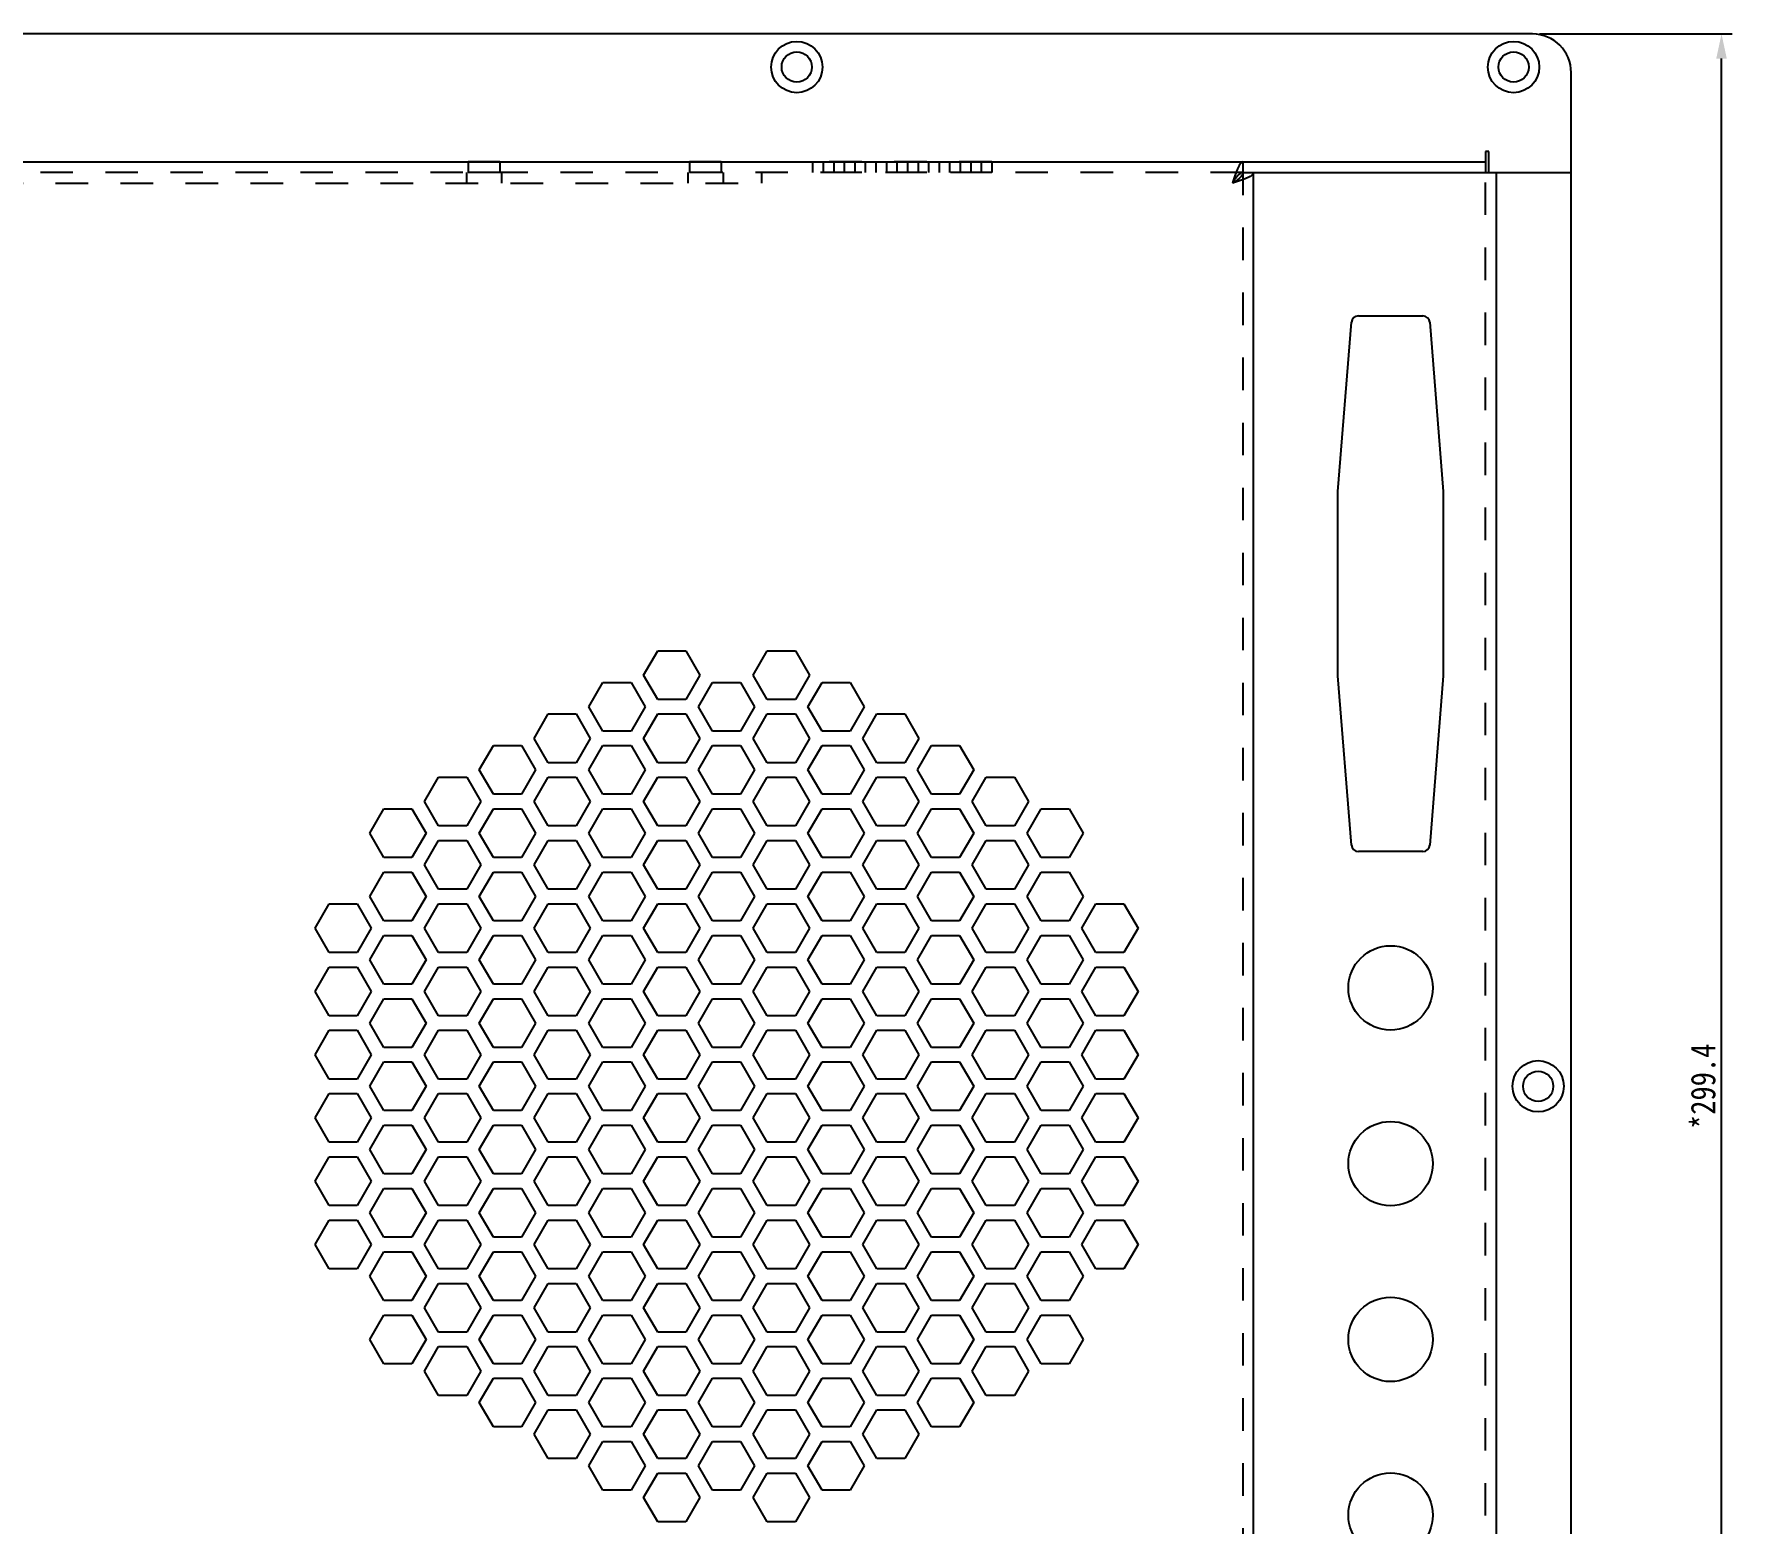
# Model space of a CAD drawing. Header units: millimetres. Extents: x -177 to 18421, y -5017 to 3255.
# Drawn here: x 375.4 to 617.1, y 1614 to 1825.9 of the extents above; entities that cross this region are included whole.
import ezdxf

# ---------------------------------------------------------------- set-up
doc = ezdxf.new("R2010")
doc.units = ezdxf.units.MM
doc.header["$LTSCALE"] = 46.255
doc.header["$PDMODE"] = 3
doc.header["$PDSIZE"] = 8
doc.linetypes.add('HIDDEN', pattern=[0.2, 0.1, -0.1])
doc.layers.get('0').update_dxf_attribs({"linetype": 'CONTINUOUS'})
doc.layers.get('Defpoints').update_dxf_attribs({"linetype": 'CONTINUOUS'})
for name, color, linetype in [('02___PRT_ALL_AXES', 7, 'CONTINUOUS'), ('03___PRT_ALL_CURVES', 7, 'CONTINUOUS'), ('DEFAULT_2', 8, 'HIDDEN')]:
    doc.layers.add(name, color=color, linetype=linetype)
doc.styles.get("Standard").update_dxf_attribs({"font": 'txt', "width": 0.85})
doc.dimstyles.new('DIMSTYLE_1', dxfattribs={"dimtxt": 3.5, "dimasz": 3.5, "dimexe": 1.5, "dimexo": 1, "dimgap": 0.875, "dimtad": 1, "dimdsep": 46, "dimtxsty": 'Standard', "dimblk": '_FILLED', "dimcen": 0.09, "dimadec": 0, "dimazin": 0, "dimtp": 0.01, "dimtm": 0.01, "dimtfac": 1, "dimtofl": 0, "dimtmove": 0, "dimatfit": 3, "dimldrblk": '_FILLED', "dimfxl": 0, "dimtolj": 1, "dimarcsym": 0})

# ---------------------------------------------------------------- blocks, each defined once
blk = doc.blocks.new('_FILLED')
at = {"color": 0, "linetype": 'ByBlock'}
blk.add_solid([(0, 0), (-1, 0.214), (-1, -0.214)], dxfattribs=at)
blk = doc.blocks.new('*D15')
at = {"color": 0, "linetype": 'Continuous', "lineweight": -2, "transparency": 16777216}
for p, q in [((589.69, 1825.86), (617.08, 1825.86)), ((615.58, 1529.96), (615.58, 1822.36)), ((589.69, 1526.46), (617.08, 1526.46))]:
    blk.add_line(p, q, dxfattribs=at)
at = {"layer": 'Defpoints', "color": 0, "linetype": 'Continuous', "transparency": 16777216}
for p in [(588.69, 1825.86), (615.58, 1825.86), (588.69, 1526.46)]:
    blk.add_point(p, dxfattribs=at)
at = {"color": 0, "linetype": 'Continuous', "lineweight": -2, "transparency": 16777216, "xscale": 3.5, "yscale": 3.5, "zscale": 3.5}
for p, rotation in [((615.58, 1825.86), 90), ((615.58, 1526.46), 270)]:
    blk.add_blockref('_FILLED', p, dxfattribs=dict(at, rotation=rotation))
at = {"color": 0, "linetype": 'Continuous', "transparency": 16777216, "insert": (611.2, 1676.16), "char_height": 3.5, "width": 25.5, "attachment_point": 2, "rotation": 90}
blk.add_mtext('\\A1;*299.4', dxfattribs=at)

msp = doc.modelspace()

# ---------------------------------------------------------------- linework, layer by layer
at = {"color": 3, "linetype": 'Continuous'}
for p, q in [((588.687, 1825.859), (139.287, 1825.859)), ((594.187, 1538.574), (594.187, 1820.359)), ((145.987, 1807.659), (581.987, 1807.659)), ((582.487, 1809.159), (581.987, 1809.159)), ((581.987, 1809.159), (581.987, 1807.659)), ((582.487, 1806.159), (582.487, 1809.159)), ((548.987, 1806.159), (594.187, 1806.159)), ((548.987, 1541.474), (548.987, 1806.159)), ((583.487, 1806.159), (583.487, 1538.761)), ((563.91, 1785.759), (573.064, 1785.759)), ((560.987, 1760.759), (562.914, 1784.839)), ((574.061, 1784.839), (575.987, 1760.759)), ((560.987, 1734.559), (560.987, 1760.759)), ((575.987, 1760.759), (575.987, 1734.559)), ((462.193, 1734.659), (464.193, 1738.123)), ((464.193, 1738.123), (468.193, 1738.123)), ((468.193, 1738.123), (470.193, 1734.659)), ((477.781, 1734.659), (479.781, 1738.123)), ((479.781, 1738.123), (483.781, 1738.123)), ((483.781, 1738.123), (485.781, 1734.659)), ((454.399, 1730.159), (456.399, 1733.623)), ((456.399, 1733.623), (460.399, 1733.623)), ((460.399, 1733.623), (462.399, 1730.159)), ((464.193, 1731.195), (462.193, 1734.659)), ((470.193, 1734.659), (468.193, 1731.195)), ((469.987, 1730.159), (471.987, 1733.623)), ((471.987, 1733.623), (475.987, 1733.623)), ((475.987, 1733.623), (477.987, 1730.159)), ((479.781, 1731.195), (477.781, 1734.659)), ((485.781, 1734.659), (483.781, 1731.195)), ((485.576, 1730.159), (487.576, 1733.623)), ((487.576, 1733.623), (491.576, 1733.623)), ((491.576, 1733.623), (493.576, 1730.159)), ((562.914, 1710.479), (560.987, 1734.559)), ((575.987, 1734.559), (574.061, 1710.479)), ((468.193, 1731.195), (464.193, 1731.195)), ((483.781, 1731.195), (479.781, 1731.195)), ((446.604, 1725.659), (448.604, 1729.123)), ((448.604, 1729.123), (452.604, 1729.123)), ((452.604, 1729.123), (454.604, 1725.659)), ((456.399, 1726.695), (454.399, 1730.159)), ((462.399, 1730.159), (460.399, 1726.695)), ((462.193, 1725.659), (464.193, 1729.123)), ((464.193, 1729.123), (468.193, 1729.123)), ((468.193, 1729.123), (470.193, 1725.659)), ((471.987, 1726.695), (469.987, 1730.159)), ((477.987, 1730.159), (475.987, 1726.695)), ((477.781, 1725.659), (479.781, 1729.123)), ((479.781, 1729.123), (483.781, 1729.123)), ((483.781, 1729.123), (485.781, 1725.659)), ((487.576, 1726.695), (485.576, 1730.159)), ((493.576, 1730.159), (491.576, 1726.695)), ((493.37, 1725.659), (495.37, 1729.123)), ((495.37, 1729.123), (499.37, 1729.123)), ((499.37, 1729.123), (501.37, 1725.659)), ((448.604, 1722.195), (446.604, 1725.659)), ((454.604, 1725.659), (452.604, 1722.195)), ((460.399, 1726.695), (456.399, 1726.695)), ((464.193, 1722.195), (462.193, 1725.659)), ((470.193, 1725.659), (468.193, 1722.195)), ((475.987, 1726.695), (471.987, 1726.695)), ((479.781, 1722.195), (477.781, 1725.659)), ((485.781, 1725.659), (483.781, 1722.195)), ((491.576, 1726.695), (487.576, 1726.695)), ((495.37, 1722.195), (493.37, 1725.659)), ((501.37, 1725.659), (499.37, 1722.195)), ((438.81, 1721.159), (440.81, 1724.623)), ((440.81, 1724.623), (444.81, 1724.623)), ((444.81, 1724.623), (446.81, 1721.159)), ((454.399, 1721.159), (456.399, 1724.623)), ((456.399, 1724.623), (460.399, 1724.623)), ((460.399, 1724.623), (462.399, 1721.159)), ((469.987, 1721.159), (471.987, 1724.623)), ((471.987, 1724.623), (475.987, 1724.623)), ((475.987, 1724.623), (477.987, 1721.159)), ((485.576, 1721.159), (487.576, 1724.623)), ((487.576, 1724.623), (491.576, 1724.623)), ((491.576, 1724.623), (493.576, 1721.159)), ((501.164, 1721.159), (503.164, 1724.623)), ((503.164, 1724.623), (507.164, 1724.623)), ((507.164, 1724.623), (509.164, 1721.159)), ((440.81, 1717.695), (438.81, 1721.159)), ((446.81, 1721.159), (444.81, 1717.695)), ((452.604, 1722.195), (448.604, 1722.195)), ((456.399, 1717.695), (454.399, 1721.159)), ((462.399, 1721.159), (460.399, 1717.695)), ((468.193, 1722.195), (464.193, 1722.195)), ((471.987, 1717.695), (469.987, 1721.159)), ((477.987, 1721.159), (475.987, 1717.695)), ((483.781, 1722.195), (479.781, 1722.195)), ((487.576, 1717.695), (485.576, 1721.159)), ((493.576, 1721.159), (491.576, 1717.695)), ((499.37, 1722.195), (495.37, 1722.195)), ((503.164, 1717.695), (501.164, 1721.159)), ((509.164, 1721.159), (507.164, 1717.695)), ((431.016, 1716.659), (433.016, 1720.123)), ((433.016, 1720.123), (437.016, 1720.123)), ((437.016, 1720.123), (439.016, 1716.659)), ((446.604, 1716.659), (448.604, 1720.123)), ((448.604, 1720.123), (452.604, 1720.123)), ((452.604, 1720.123), (454.604, 1716.659)), ((462.193, 1716.659), (464.193, 1720.123)), ((464.193, 1720.123), (468.193, 1720.123)), ((468.193, 1720.123), (470.193, 1716.659)), ((477.781, 1716.659), (479.781, 1720.123)), ((479.781, 1720.123), (483.781, 1720.123)), ((483.781, 1720.123), (485.781, 1716.659)), ((493.37, 1716.659), (495.37, 1720.123)), ((495.37, 1720.123), (499.37, 1720.123)), ((499.37, 1720.123), (501.37, 1716.659)), ((508.958, 1716.659), (510.958, 1720.123)), ((510.958, 1720.123), (514.958, 1720.123)), ((514.958, 1720.123), (516.958, 1716.659)), ((433.016, 1713.195), (431.016, 1716.659)), ((439.016, 1716.659), (437.016, 1713.195)), ((444.81, 1717.695), (440.81, 1717.695)), ((448.604, 1713.195), (446.604, 1716.659)), ((454.604, 1716.659), (452.604, 1713.195)), ((460.399, 1717.695), (456.399, 1717.695)), ((464.193, 1713.195), (462.193, 1716.659)), ((470.193, 1716.659), (468.193, 1713.195)), ((475.987, 1717.695), (471.987, 1717.695)), ((479.781, 1713.195), (477.781, 1716.659)), ((485.781, 1716.659), (483.781, 1713.195)), ((491.576, 1717.695), (487.576, 1717.695)), ((495.37, 1713.195), (493.37, 1716.659)), ((501.37, 1716.659), (499.37, 1713.195)), ((507.164, 1717.695), (503.164, 1717.695)), ((510.958, 1713.195), (508.958, 1716.659)), ((516.958, 1716.659), (514.958, 1713.195)), ((423.222, 1712.159), (425.222, 1715.623)), ((425.222, 1715.623), (429.222, 1715.623)), ((429.222, 1715.623), (431.222, 1712.159)), ((438.81, 1712.159), (440.81, 1715.623)), ((440.81, 1715.623), (444.81, 1715.623)), ((444.81, 1715.623), (446.81, 1712.159)), ((454.399, 1712.159), (456.399, 1715.623)), ((456.399, 1715.623), (460.399, 1715.623)), ((460.399, 1715.623), (462.399, 1712.159)), ((469.987, 1712.159), (471.987, 1715.623)), ((471.987, 1715.623), (475.987, 1715.623)), ((475.987, 1715.623), (477.987, 1712.159)), ((485.576, 1712.159), (487.576, 1715.623)), ((487.576, 1715.623), (491.576, 1715.623)), ((491.576, 1715.623), (493.576, 1712.159)), ((501.164, 1712.159), (503.164, 1715.623)), ((503.164, 1715.623), (507.164, 1715.623)), ((507.164, 1715.623), (509.164, 1712.159)), ((516.753, 1712.159), (518.753, 1715.623)), ((518.753, 1715.623), (522.753, 1715.623)), ((522.753, 1715.623), (524.753, 1712.159)), ((425.222, 1708.695), (423.222, 1712.159)), ((431.222, 1712.159), (429.222, 1708.695)), ((431.016, 1707.659), (433.016, 1711.123)), ((437.016, 1713.195), (433.016, 1713.195)), ((433.016, 1711.123), (437.016, 1711.123)), ((437.016, 1711.123), (439.016, 1707.659)), ((440.81, 1708.695), (438.81, 1712.159)), ((446.81, 1712.159), (444.81, 1708.695)), ((446.604, 1707.659), (448.604, 1711.123)), ((452.604, 1713.195), (448.604, 1713.195)), ((448.604, 1711.123), (452.604, 1711.123)), ((452.604, 1711.123), (454.604, 1707.659)), ((456.399, 1708.695), (454.399, 1712.159)), ((462.399, 1712.159), (460.399, 1708.695)), ((462.193, 1707.659), (464.193, 1711.123)), ((468.193, 1713.195), (464.193, 1713.195)), ((464.193, 1711.123), (468.193, 1711.123)), ((468.193, 1711.123), (470.193, 1707.659)), ((471.987, 1708.695), (469.987, 1712.159)), ((477.987, 1712.159), (475.987, 1708.695)), ((477.781, 1707.659), (479.781, 1711.123)), ((483.781, 1713.195), (479.781, 1713.195)), ((479.781, 1711.123), (483.781, 1711.123)), ((483.781, 1711.123), (485.781, 1707.659)), ((487.576, 1708.695), (485.576, 1712.159)), ((493.576, 1712.159), (491.576, 1708.695)), ((493.37, 1707.659), (495.37, 1711.123)), ((499.37, 1713.195), (495.37, 1713.195)), ((495.37, 1711.123), (499.37, 1711.123)), ((499.37, 1711.123), (501.37, 1707.659)), ((503.164, 1708.695), (501.164, 1712.159)), ((509.164, 1712.159), (507.164, 1708.695)), ((508.958, 1707.659), (510.958, 1711.123)), ((514.958, 1713.195), (510.958, 1713.195)), ((510.958, 1711.123), (514.958, 1711.123)), ((514.958, 1711.123), (516.958, 1707.659)), ((518.753, 1708.695), (516.753, 1712.159)), ((524.753, 1712.159), (522.753, 1708.695)), ((429.222, 1708.695), (425.222, 1708.695)), ((444.81, 1708.695), (440.81, 1708.695)), ((460.399, 1708.695), (456.399, 1708.695)), ((475.987, 1708.695), (471.987, 1708.695)), ((491.576, 1708.695), (487.576, 1708.695)), ((507.164, 1708.695), (503.164, 1708.695)), ((522.753, 1708.695), (518.753, 1708.695)), ((573.064, 1709.559), (563.91, 1709.559)), ((423.222, 1703.159), (425.222, 1706.623)), ((425.222, 1706.623), (429.222, 1706.623)), ((429.222, 1706.623), (431.222, 1703.159)), ((433.016, 1704.195), (431.016, 1707.659)), ((439.016, 1707.659), (437.016, 1704.195)), ((438.81, 1703.159), (440.81, 1706.623)), ((440.81, 1706.623), (444.81, 1706.623)), ((444.81, 1706.623), (446.81, 1703.159)), ((448.604, 1704.195), (446.604, 1707.659)), ((454.604, 1707.659), (452.604, 1704.195)), ((454.399, 1703.159), (456.399, 1706.623)), ((456.399, 1706.623), (460.399, 1706.623)), ((460.399, 1706.623), (462.399, 1703.159)), ((464.193, 1704.195), (462.193, 1707.659)), ((470.193, 1707.659), (468.193, 1704.195)), ((469.987, 1703.159), (471.987, 1706.623)), ((471.987, 1706.623), (475.987, 1706.623)), ((475.987, 1706.623), (477.987, 1703.159)), ((479.781, 1704.195), (477.781, 1707.659)), ((485.781, 1707.659), (483.781, 1704.195)), ((485.576, 1703.159), (487.576, 1706.623)), ((487.576, 1706.623), (491.576, 1706.623)), ((491.576, 1706.623), (493.576, 1703.159)), ((495.37, 1704.195), (493.37, 1707.659)), ((501.37, 1707.659), (499.37, 1704.195)), ((501.164, 1703.159), (503.164, 1706.623)), ((503.164, 1706.623), (507.164, 1706.623)), ((507.164, 1706.623), (509.164, 1703.159)), ((510.958, 1704.195), (508.958, 1707.659)), ((516.958, 1707.659), (514.958, 1704.195)), ((516.753, 1703.159), (518.753, 1706.623)), ((518.753, 1706.623), (522.753, 1706.623)), ((522.753, 1706.623), (524.753, 1703.159)), ((437.016, 1704.195), (433.016, 1704.195)), ((452.604, 1704.195), (448.604, 1704.195)), ((468.193, 1704.195), (464.193, 1704.195)), ((483.781, 1704.195), (479.781, 1704.195)), ((499.37, 1704.195), (495.37, 1704.195)), ((514.958, 1704.195), (510.958, 1704.195)), ((415.428, 1698.659), (417.428, 1702.123)), ((417.428, 1702.123), (421.428, 1702.123)), ((421.428, 1702.123), (423.428, 1698.659)), ((425.222, 1699.695), (423.222, 1703.159)), ((431.222, 1703.159), (429.222, 1699.695)), ((431.016, 1698.659), (433.016, 1702.123)), ((433.016, 1702.123), (437.016, 1702.123)), ((437.016, 1702.123), (439.016, 1698.659)), ((440.81, 1699.695), (438.81, 1703.159)), ((446.81, 1703.159), (444.81, 1699.695)), ((446.604, 1698.659), (448.604, 1702.123)), ((448.604, 1702.123), (452.604, 1702.123)), ((452.604, 1702.123), (454.604, 1698.659)), ((456.399, 1699.695), (454.399, 1703.159)), ((462.399, 1703.159), (460.399, 1699.695)), ((462.193, 1698.659), (464.193, 1702.123)), ((464.193, 1702.123), (468.193, 1702.123)), ((468.193, 1702.123), (470.193, 1698.659)), ((471.987, 1699.695), (469.987, 1703.159)), ((477.987, 1703.159), (475.987, 1699.695)), ((477.781, 1698.659), (479.781, 1702.123)), ((479.781, 1702.123), (483.781, 1702.123)), ((483.781, 1702.123), (485.781, 1698.659)), ((487.576, 1699.695), (485.576, 1703.159)), ((493.576, 1703.159), (491.576, 1699.695)), ((493.37, 1698.659), (495.37, 1702.123)), ((495.37, 1702.123), (499.37, 1702.123)), ((499.37, 1702.123), (501.37, 1698.659)), ((503.164, 1699.695), (501.164, 1703.159)), ((509.164, 1703.159), (507.164, 1699.695)), ((508.958, 1698.659), (510.958, 1702.123)), ((510.958, 1702.123), (514.958, 1702.123)), ((514.958, 1702.123), (516.958, 1698.659)), ((518.753, 1699.695), (516.753, 1703.159)), ((524.753, 1703.159), (522.753, 1699.695)), ((524.547, 1698.659), (526.547, 1702.123)), ((526.547, 1702.123), (530.547, 1702.123)), ((530.547, 1702.123), (532.547, 1698.659)), ((429.222, 1699.695), (425.222, 1699.695)), ((444.81, 1699.695), (440.81, 1699.695)), ((460.399, 1699.695), (456.399, 1699.695)), ((475.987, 1699.695), (471.987, 1699.695)), ((491.576, 1699.695), (487.576, 1699.695)), ((507.164, 1699.695), (503.164, 1699.695)), ((522.753, 1699.695), (518.753, 1699.695)), ((417.428, 1695.195), (415.428, 1698.659)), ((423.428, 1698.659), (421.428, 1695.195)), ((423.222, 1694.159), (425.222, 1697.623)), ((425.222, 1697.623), (429.222, 1697.623)), ((429.222, 1697.623), (431.222, 1694.159)), ((433.016, 1695.195), (431.016, 1698.659)), ((439.016, 1698.659), (437.016, 1695.195)), ((438.81, 1694.159), (440.81, 1697.623)), ((440.81, 1697.623), (444.81, 1697.623)), ((444.81, 1697.623), (446.81, 1694.159)), ((448.604, 1695.195), (446.604, 1698.659)), ((454.604, 1698.659), (452.604, 1695.195)), ((454.399, 1694.159), (456.399, 1697.623)), ((456.399, 1697.623), (460.399, 1697.623)), ((460.399, 1697.623), (462.399, 1694.159)), ((464.193, 1695.195), (462.193, 1698.659)), ((470.193, 1698.659), (468.193, 1695.195)), ((469.987, 1694.159), (471.987, 1697.623)), ((471.987, 1697.623), (475.987, 1697.623)), ((475.987, 1697.623), (477.987, 1694.159)), ((479.781, 1695.195), (477.781, 1698.659)), ((485.781, 1698.659), (483.781, 1695.195)), ((485.576, 1694.159), (487.576, 1697.623)), ((487.576, 1697.623), (491.576, 1697.623)), ((491.576, 1697.623), (493.576, 1694.159)), ((495.37, 1695.195), (493.37, 1698.659)), ((501.37, 1698.659), (499.37, 1695.195)), ((501.164, 1694.159), (503.164, 1697.623)), ((503.164, 1697.623), (507.164, 1697.623)), ((507.164, 1697.623), (509.164, 1694.159)), ((510.958, 1695.195), (508.958, 1698.659)), ((516.958, 1698.659), (514.958, 1695.195)), ((516.753, 1694.159), (518.753, 1697.623)), ((518.753, 1697.623), (522.753, 1697.623)), ((522.753, 1697.623), (524.753, 1694.159)), ((526.547, 1695.195), (524.547, 1698.659)), ((532.547, 1698.659), (530.547, 1695.195)), ((421.428, 1695.195), (417.428, 1695.195)), ((425.222, 1690.695), (423.222, 1694.159)), ((431.222, 1694.159), (429.222, 1690.695)), ((437.016, 1695.195), (433.016, 1695.195)), ((440.81, 1690.695), (438.81, 1694.159)), ((446.81, 1694.159), (444.81, 1690.695)), ((452.604, 1695.195), (448.604, 1695.195)), ((456.399, 1690.695), (454.399, 1694.159)), ((462.399, 1694.159), (460.399, 1690.695)), ((468.193, 1695.195), (464.193, 1695.195)), ((471.987, 1690.695), (469.987, 1694.159)), ((477.987, 1694.159), (475.987, 1690.695)), ((483.781, 1695.195), (479.781, 1695.195)), ((487.576, 1690.695), (485.576, 1694.159)), ((493.576, 1694.159), (491.576, 1690.695)), ((499.37, 1695.195), (495.37, 1695.195)), ((503.164, 1690.695), (501.164, 1694.159)), ((509.164, 1694.159), (507.164, 1690.695)), ((514.958, 1695.195), (510.958, 1695.195)), ((518.753, 1690.695), (516.753, 1694.159)), ((524.753, 1694.159), (522.753, 1690.695)), ((530.547, 1695.195), (526.547, 1695.195)), ((415.428, 1689.659), (417.428, 1693.123)), ((417.428, 1693.123), (421.428, 1693.123)), ((421.428, 1693.123), (423.428, 1689.659)), ((431.016, 1689.659), (433.016, 1693.123)), ((433.016, 1693.123), (437.016, 1693.123)), ((437.016, 1693.123), (439.016, 1689.659)), ((446.604, 1689.659), (448.604, 1693.123)), ((448.604, 1693.123), (452.604, 1693.123)), ((452.604, 1693.123), (454.604, 1689.659)), ((462.193, 1689.659), (464.193, 1693.123)), ((464.193, 1693.123), (468.193, 1693.123)), ((468.193, 1693.123), (470.193, 1689.659)), ((477.781, 1689.659), (479.781, 1693.123)), ((479.781, 1693.123), (483.781, 1693.123)), ((483.781, 1693.123), (485.781, 1689.659)), ((493.37, 1689.659), (495.37, 1693.123)), ((495.37, 1693.123), (499.37, 1693.123)), ((499.37, 1693.123), (501.37, 1689.659)), ((508.958, 1689.659), (510.958, 1693.123)), ((510.958, 1693.123), (514.958, 1693.123)), ((514.958, 1693.123), (516.958, 1689.659)), ((524.547, 1689.659), (526.547, 1693.123)), ((526.547, 1693.123), (530.547, 1693.123)), ((530.547, 1693.123), (532.547, 1689.659)), ((417.428, 1686.195), (415.428, 1689.659)), ((423.428, 1689.659), (421.428, 1686.195)), ((429.222, 1690.695), (425.222, 1690.695)), ((433.016, 1686.195), (431.016, 1689.659)), ((439.016, 1689.659), (437.016, 1686.195)), ((444.81, 1690.695), (440.81, 1690.695)), ((448.604, 1686.195), (446.604, 1689.659)), ((454.604, 1689.659), (452.604, 1686.195)), ((460.399, 1690.695), (456.399, 1690.695)), ((464.193, 1686.195), (462.193, 1689.659)), ((470.193, 1689.659), (468.193, 1686.195)), ((475.987, 1690.695), (471.987, 1690.695)), ((479.781, 1686.195), (477.781, 1689.659)), ((485.781, 1689.659), (483.781, 1686.195)), ((491.576, 1690.695), (487.576, 1690.695)), ((495.37, 1686.195), (493.37, 1689.659)), ((501.37, 1689.659), (499.37, 1686.195)), ((507.164, 1690.695), (503.164, 1690.695)), ((510.958, 1686.195), (508.958, 1689.659)), ((516.958, 1689.659), (514.958, 1686.195)), ((522.753, 1690.695), (518.753, 1690.695)), ((526.547, 1686.195), (524.547, 1689.659)), ((532.547, 1689.659), (530.547, 1686.195)), ((423.222, 1685.159), (425.222, 1688.623)), ((425.222, 1688.623), (429.222, 1688.623)), ((429.222, 1688.623), (431.222, 1685.159)), ((438.81, 1685.159), (440.81, 1688.623)), ((440.81, 1688.623), (444.81, 1688.623)), ((444.81, 1688.623), (446.81, 1685.159)), ((454.399, 1685.159), (456.399, 1688.623)), ((456.399, 1688.623), (460.399, 1688.623)), ((460.399, 1688.623), (462.399, 1685.159)), ((469.987, 1685.159), (471.987, 1688.623)), ((471.987, 1688.623), (475.987, 1688.623)), ((475.987, 1688.623), (477.987, 1685.159)), ((485.576, 1685.159), (487.576, 1688.623)), ((487.576, 1688.623), (491.576, 1688.623)), ((491.576, 1688.623), (493.576, 1685.159)), ((501.164, 1685.159), (503.164, 1688.623)), ((503.164, 1688.623), (507.164, 1688.623)), ((507.164, 1688.623), (509.164, 1685.159)), ((516.753, 1685.159), (518.753, 1688.623)), ((518.753, 1688.623), (522.753, 1688.623)), ((522.753, 1688.623), (524.753, 1685.159)), ((421.428, 1686.195), (417.428, 1686.195)), ((425.222, 1681.695), (423.222, 1685.159)), ((431.222, 1685.159), (429.222, 1681.695)), ((437.016, 1686.195), (433.016, 1686.195)), ((440.81, 1681.695), (438.81, 1685.159)), ((446.81, 1685.159), (444.81, 1681.695)), ((452.604, 1686.195), (448.604, 1686.195)), ((456.399, 1681.695), (454.399, 1685.159)), ((462.399, 1685.159), (460.399, 1681.695)), ((468.193, 1686.195), (464.193, 1686.195)), ((471.987, 1681.695), (469.987, 1685.159)), ((477.987, 1685.159), (475.987, 1681.695)), ((483.781, 1686.195), (479.781, 1686.195)), ((487.576, 1681.695), (485.576, 1685.159)), ((493.576, 1685.159), (491.576, 1681.695)), ((499.37, 1686.195), (495.37, 1686.195)), ((503.164, 1681.695), (501.164, 1685.159)), ((509.164, 1685.159), (507.164, 1681.695)), ((514.958, 1686.195), (510.958, 1686.195)), ((518.753, 1681.695), (516.753, 1685.159)), ((524.753, 1685.159), (522.753, 1681.695)), ((530.547, 1686.195), (526.547, 1686.195)), ((415.428, 1680.659), (417.428, 1684.123)), ((417.428, 1684.123), (421.428, 1684.123)), ((421.428, 1684.123), (423.428, 1680.659)), ((431.016, 1680.659), (433.016, 1684.123)), ((433.016, 1684.123), (437.016, 1684.123)), ((437.016, 1684.123), (439.016, 1680.659)), ((446.604, 1680.659), (448.604, 1684.123)), ((448.604, 1684.123), (452.604, 1684.123)), ((452.604, 1684.123), (454.604, 1680.659)), ((462.193, 1680.659), (464.193, 1684.123)), ((464.193, 1684.123), (468.193, 1684.123)), ((468.193, 1684.123), (470.193, 1680.659)), ((477.781, 1680.659), (479.781, 1684.123)), ((479.781, 1684.123), (483.781, 1684.123)), ((483.781, 1684.123), (485.781, 1680.659)), ((493.37, 1680.659), (495.37, 1684.123)), ((495.37, 1684.123), (499.37, 1684.123)), ((499.37, 1684.123), (501.37, 1680.659)), ((508.958, 1680.659), (510.958, 1684.123)), ((510.958, 1684.123), (514.958, 1684.123)), ((514.958, 1684.123), (516.958, 1680.659)), ((524.547, 1680.659), (526.547, 1684.123)), ((526.547, 1684.123), (530.547, 1684.123)), ((530.547, 1684.123), (532.547, 1680.659)), ((417.428, 1677.195), (415.428, 1680.659)), ((423.428, 1680.659), (421.428, 1677.195)), ((423.222, 1676.159), (425.222, 1679.623)), ((429.222, 1681.695), (425.222, 1681.695)), ((425.222, 1679.623), (429.222, 1679.623)), ((429.222, 1679.623), (431.222, 1676.159)), ((433.016, 1677.195), (431.016, 1680.659)), ((439.016, 1680.659), (437.016, 1677.195)), ((438.81, 1676.159), (440.81, 1679.623)), ((444.81, 1681.695), (440.81, 1681.695)), ((440.81, 1679.623), (444.81, 1679.623)), ((444.81, 1679.623), (446.81, 1676.159)), ((448.604, 1677.195), (446.604, 1680.659)), ((454.604, 1680.659), (452.604, 1677.195)), ((454.399, 1676.159), (456.399, 1679.623)), ((460.399, 1681.695), (456.399, 1681.695)), ((456.399, 1679.623), (460.399, 1679.623)), ((460.399, 1679.623), (462.399, 1676.159)), ((464.193, 1677.195), (462.193, 1680.659)), ((470.193, 1680.659), (468.193, 1677.195)), ((469.987, 1676.159), (471.987, 1679.623)), ((475.987, 1681.695), (471.987, 1681.695)), ((471.987, 1679.623), (475.987, 1679.623)), ((475.987, 1679.623), (477.987, 1676.159)), ((479.781, 1677.195), (477.781, 1680.659)), ((485.781, 1680.659), (483.781, 1677.195)), ((485.576, 1676.159), (487.576, 1679.623)), ((491.576, 1681.695), (487.576, 1681.695)), ((487.576, 1679.623), (491.576, 1679.623)), ((491.576, 1679.623), (493.576, 1676.159)), ((495.37, 1677.195), (493.37, 1680.659)), ((501.37, 1680.659), (499.37, 1677.195)), ((501.164, 1676.159), (503.164, 1679.623)), ((507.164, 1681.695), (503.164, 1681.695)), ((503.164, 1679.623), (507.164, 1679.623)), ((507.164, 1679.623), (509.164, 1676.159)), ((510.958, 1677.195), (508.958, 1680.659)), ((516.958, 1680.659), (514.958, 1677.195)), ((516.753, 1676.159), (518.753, 1679.623)), ((522.753, 1681.695), (518.753, 1681.695)), ((518.753, 1679.623), (522.753, 1679.623)), ((522.753, 1679.623), (524.753, 1676.159)), ((526.547, 1677.195), (524.547, 1680.659)), ((532.547, 1680.659), (530.547, 1677.195)), ((421.428, 1677.195), (417.428, 1677.195)), ((437.016, 1677.195), (433.016, 1677.195)), ((452.604, 1677.195), (448.604, 1677.195)), ((468.193, 1677.195), (464.193, 1677.195)), ((483.781, 1677.195), (479.781, 1677.195)), ((499.37, 1677.195), (495.37, 1677.195)), ((514.958, 1677.195), (510.958, 1677.195)), ((530.547, 1677.195), (526.547, 1677.195)), ((415.428, 1671.659), (417.428, 1675.123)), ((417.428, 1675.123), (421.428, 1675.123)), ((421.428, 1675.123), (423.428, 1671.659)), ((425.222, 1672.695), (423.222, 1676.159)), ((431.222, 1676.159), (429.222, 1672.695)), ((431.016, 1671.659), (433.016, 1675.123)), ((433.016, 1675.123), (437.016, 1675.123)), ((437.016, 1675.123), (439.016, 1671.659)), ((440.81, 1672.695), (438.81, 1676.159)), ((446.81, 1676.159), (444.81, 1672.695)), ((446.604, 1671.659), (448.604, 1675.123)), ((448.604, 1675.123), (452.604, 1675.123)), ((452.604, 1675.123), (454.604, 1671.659)), ((456.399, 1672.695), (454.399, 1676.159)), ((462.399, 1676.159), (460.399, 1672.695)), ((462.193, 1671.659), (464.193, 1675.123)), ((464.193, 1675.123), (468.193, 1675.123)), ((468.193, 1675.123), (470.193, 1671.659)), ((471.987, 1672.695), (469.987, 1676.159)), ((477.987, 1676.159), (475.987, 1672.695)), ((477.781, 1671.659), (479.781, 1675.123)), ((479.781, 1675.123), (483.781, 1675.123)), ((483.781, 1675.123), (485.781, 1671.659)), ((487.576, 1672.695), (485.576, 1676.159)), ((493.576, 1676.159), (491.576, 1672.695)), ((493.37, 1671.659), (495.37, 1675.123)), ((495.37, 1675.123), (499.37, 1675.123)), ((499.37, 1675.123), (501.37, 1671.659)), ((503.164, 1672.695), (501.164, 1676.159)), ((509.164, 1676.159), (507.164, 1672.695)), ((508.958, 1671.659), (510.958, 1675.123)), ((510.958, 1675.123), (514.958, 1675.123)), ((514.958, 1675.123), (516.958, 1671.659)), ((518.753, 1672.695), (516.753, 1676.159)), ((524.753, 1676.159), (522.753, 1672.695)), ((524.547, 1671.659), (526.547, 1675.123)), ((526.547, 1675.123), (530.547, 1675.123)), ((530.547, 1675.123), (532.547, 1671.659)), ((429.222, 1672.695), (425.222, 1672.695)), ((444.81, 1672.695), (440.81, 1672.695)), ((460.399, 1672.695), (456.399, 1672.695)), ((475.987, 1672.695), (471.987, 1672.695)), ((491.576, 1672.695), (487.576, 1672.695)), ((507.164, 1672.695), (503.164, 1672.695)), ((522.753, 1672.695), (518.753, 1672.695)), ((417.428, 1668.195), (415.428, 1671.659)), ((423.428, 1671.659), (421.428, 1668.195)), ((423.222, 1667.159), (425.222, 1670.623)), ((425.222, 1670.623), (429.222, 1670.623)), ((429.222, 1670.623), (431.222, 1667.159)), ((433.016, 1668.195), (431.016, 1671.659)), ((439.016, 1671.659), (437.016, 1668.195)), ((438.81, 1667.159), (440.81, 1670.623)), ((440.81, 1670.623), (444.81, 1670.623)), ((444.81, 1670.623), (446.81, 1667.159)), ((448.604, 1668.195), (446.604, 1671.659)), ((454.604, 1671.659), (452.604, 1668.195)), ((454.399, 1667.159), (456.399, 1670.623)), ((456.399, 1670.623), (460.399, 1670.623)), ((460.399, 1670.623), (462.399, 1667.159)), ((464.193, 1668.195), (462.193, 1671.659)), ((470.193, 1671.659), (468.193, 1668.195)), ((469.987, 1667.159), (471.987, 1670.623)), ((471.987, 1670.623), (475.987, 1670.623)), ((475.987, 1670.623), (477.987, 1667.159)), ((479.781, 1668.195), (477.781, 1671.659)), ((485.781, 1671.659), (483.781, 1668.195)), ((485.576, 1667.159), (487.576, 1670.623)), ((487.576, 1670.623), (491.576, 1670.623)), ((491.576, 1670.623), (493.576, 1667.159)), ((495.37, 1668.195), (493.37, 1671.659)), ((501.37, 1671.659), (499.37, 1668.195)), ((501.164, 1667.159), (503.164, 1670.623)), ((503.164, 1670.623), (507.164, 1670.623)), ((507.164, 1670.623), (509.164, 1667.159)), ((510.958, 1668.195), (508.958, 1671.659)), ((516.958, 1671.659), (514.958, 1668.195)), ((516.753, 1667.159), (518.753, 1670.623)), ((518.753, 1670.623), (522.753, 1670.623)), ((522.753, 1670.623), (524.753, 1667.159)), ((526.547, 1668.195), (524.547, 1671.659)), ((532.547, 1671.659), (530.547, 1668.195)), ((421.428, 1668.195), (417.428, 1668.195)), ((437.016, 1668.195), (433.016, 1668.195)), ((452.604, 1668.195), (448.604, 1668.195)), ((468.193, 1668.195), (464.193, 1668.195)), ((483.781, 1668.195), (479.781, 1668.195)), ((499.37, 1668.195), (495.37, 1668.195)), ((514.958, 1668.195), (510.958, 1668.195)), ((530.547, 1668.195), (526.547, 1668.195)), ((415.428, 1662.659), (417.428, 1666.123)), ((417.428, 1666.123), (421.428, 1666.123)), ((421.428, 1666.123), (423.428, 1662.659)), ((425.222, 1663.695), (423.222, 1667.159)), ((431.222, 1667.159), (429.222, 1663.695)), ((431.016, 1662.659), (433.016, 1666.123)), ((433.016, 1666.123), (437.016, 1666.123)), ((437.016, 1666.123), (439.016, 1662.659)), ((440.81, 1663.695), (438.81, 1667.159)), ((446.81, 1667.159), (444.81, 1663.695)), ((446.604, 1662.659), (448.604, 1666.123)), ((448.604, 1666.123), (452.604, 1666.123)), ((452.604, 1666.123), (454.604, 1662.659)), ((456.399, 1663.695), (454.399, 1667.159)), ((462.399, 1667.159), (460.399, 1663.695)), ((462.193, 1662.659), (464.193, 1666.123)), ((464.193, 1666.123), (468.193, 1666.123)), ((468.193, 1666.123), (470.193, 1662.659)), ((471.987, 1663.695), (469.987, 1667.159)), ((477.987, 1667.159), (475.987, 1663.695)), ((477.781, 1662.659), (479.781, 1666.123)), ((479.781, 1666.123), (483.781, 1666.123)), ((483.781, 1666.123), (485.781, 1662.659)), ((487.576, 1663.695), (485.576, 1667.159)), ((493.576, 1667.159), (491.576, 1663.695)), ((493.37, 1662.659), (495.37, 1666.123)), ((495.37, 1666.123), (499.37, 1666.123)), ((499.37, 1666.123), (501.37, 1662.659)), ((503.164, 1663.695), (501.164, 1667.159)), ((509.164, 1667.159), (507.164, 1663.695)), ((508.958, 1662.659), (510.958, 1666.123)), ((510.958, 1666.123), (514.958, 1666.123)), ((514.958, 1666.123), (516.958, 1662.659)), ((518.753, 1663.695), (516.753, 1667.159)), ((524.753, 1667.159), (522.753, 1663.695)), ((524.547, 1662.659), (526.547, 1666.123)), ((526.547, 1666.123), (530.547, 1666.123)), ((530.547, 1666.123), (532.547, 1662.659)), ((417.428, 1659.195), (415.428, 1662.659)), ((423.428, 1662.659), (421.428, 1659.195)), ((429.222, 1663.695), (425.222, 1663.695)), ((433.016, 1659.195), (431.016, 1662.659)), ((439.016, 1662.659), (437.016, 1659.195)), ((444.81, 1663.695), (440.81, 1663.695)), ((448.604, 1659.195), (446.604, 1662.659)), ((454.604, 1662.659), (452.604, 1659.195)), ((460.399, 1663.695), (456.399, 1663.695)), ((464.193, 1659.195), (462.193, 1662.659)), ((470.193, 1662.659), (468.193, 1659.195)), ((475.987, 1663.695), (471.987, 1663.695)), ((479.781, 1659.195), (477.781, 1662.659)), ((485.781, 1662.659), (483.781, 1659.195)), ((491.576, 1663.695), (487.576, 1663.695)), ((495.37, 1659.195), (493.37, 1662.659)), ((501.37, 1662.659), (499.37, 1659.195)), ((507.164, 1663.695), (503.164, 1663.695)), ((510.958, 1659.195), (508.958, 1662.659)), ((516.958, 1662.659), (514.958, 1659.195)), ((522.753, 1663.695), (518.753, 1663.695)), ((526.547, 1659.195), (524.547, 1662.659)), ((532.547, 1662.659), (530.547, 1659.195)), ((423.222, 1658.159), (425.222, 1661.623)), ((425.222, 1661.623), (429.222, 1661.623)), ((429.222, 1661.623), (431.222, 1658.159)), ((438.81, 1658.159), (440.81, 1661.623)), ((440.81, 1661.623), (444.81, 1661.623)), ((444.81, 1661.623), (446.81, 1658.159)), ((454.399, 1658.159), (456.399, 1661.623)), ((456.399, 1661.623), (460.399, 1661.623)), ((460.399, 1661.623), (462.399, 1658.159)), ((469.987, 1658.159), (471.987, 1661.623)), ((471.987, 1661.623), (475.987, 1661.623)), ((475.987, 1661.623), (477.987, 1658.159)), ((485.576, 1658.159), (487.576, 1661.623)), ((487.576, 1661.623), (491.576, 1661.623)), ((491.576, 1661.623), (493.576, 1658.159)), ((501.164, 1658.159), (503.164, 1661.623)), ((503.164, 1661.623), (507.164, 1661.623)), ((507.164, 1661.623), (509.164, 1658.159)), ((516.753, 1658.159), (518.753, 1661.623)), ((518.753, 1661.623), (522.753, 1661.623)), ((522.753, 1661.623), (524.753, 1658.159)), ((421.428, 1659.195), (417.428, 1659.195)), ((425.222, 1654.695), (423.222, 1658.159)), ((431.222, 1658.159), (429.222, 1654.695)), ((437.016, 1659.195), (433.016, 1659.195)), ((440.81, 1654.695), (438.81, 1658.159)), ((446.81, 1658.159), (444.81, 1654.695)), ((452.604, 1659.195), (448.604, 1659.195)), ((456.399, 1654.695), (454.399, 1658.159)), ((462.399, 1658.159), (460.399, 1654.695)), ((468.193, 1659.195), (464.193, 1659.195)), ((471.987, 1654.695), (469.987, 1658.159)), ((477.987, 1658.159), (475.987, 1654.695)), ((483.781, 1659.195), (479.781, 1659.195)), ((487.576, 1654.695), (485.576, 1658.159)), ((493.576, 1658.159), (491.576, 1654.695)), ((499.37, 1659.195), (495.37, 1659.195)), ((503.164, 1654.695), (501.164, 1658.159)), ((509.164, 1658.159), (507.164, 1654.695)), ((514.958, 1659.195), (510.958, 1659.195)), ((518.753, 1654.695), (516.753, 1658.159)), ((524.753, 1658.159), (522.753, 1654.695)), ((530.547, 1659.195), (526.547, 1659.195)), ((415.428, 1653.659), (417.428, 1657.123)), ((417.428, 1657.123), (421.428, 1657.123)), ((421.428, 1657.123), (423.428, 1653.659)), ((431.016, 1653.659), (433.016, 1657.123)), ((433.016, 1657.123), (437.016, 1657.123)), ((437.016, 1657.123), (439.016, 1653.659)), ((446.604, 1653.659), (448.604, 1657.123)), ((448.604, 1657.123), (452.604, 1657.123)), ((452.604, 1657.123), (454.604, 1653.659)), ((462.193, 1653.659), (464.193, 1657.123)), ((464.193, 1657.123), (468.193, 1657.123)), ((468.193, 1657.123), (470.193, 1653.659)), ((477.781, 1653.659), (479.781, 1657.123)), ((479.781, 1657.123), (483.781, 1657.123)), ((483.781, 1657.123), (485.781, 1653.659)), ((493.37, 1653.659), (495.37, 1657.123)), ((495.37, 1657.123), (499.37, 1657.123)), ((499.37, 1657.123), (501.37, 1653.659)), ((508.958, 1653.659), (510.958, 1657.123)), ((510.958, 1657.123), (514.958, 1657.123)), ((514.958, 1657.123), (516.958, 1653.659)), ((524.547, 1653.659), (526.547, 1657.123)), ((526.547, 1657.123), (530.547, 1657.123)), ((530.547, 1657.123), (532.547, 1653.659)), ((417.428, 1650.195), (415.428, 1653.659)), ((423.428, 1653.659), (421.428, 1650.195)), ((429.222, 1654.695), (425.222, 1654.695)), ((433.016, 1650.195), (431.016, 1653.659)), ((439.016, 1653.659), (437.016, 1650.195)), ((444.81, 1654.695), (440.81, 1654.695)), ((448.604, 1650.195), (446.604, 1653.659)), ((454.604, 1653.659), (452.604, 1650.195)), ((460.399, 1654.695), (456.399, 1654.695)), ((464.193, 1650.195), (462.193, 1653.659)), ((470.193, 1653.659), (468.193, 1650.195)), ((475.987, 1654.695), (471.987, 1654.695)), ((479.781, 1650.195), (477.781, 1653.659)), ((485.781, 1653.659), (483.781, 1650.195)), ((491.576, 1654.695), (487.576, 1654.695)), ((495.37, 1650.195), (493.37, 1653.659)), ((501.37, 1653.659), (499.37, 1650.195)), ((507.164, 1654.695), (503.164, 1654.695)), ((510.958, 1650.195), (508.958, 1653.659)), ((516.958, 1653.659), (514.958, 1650.195)), ((522.753, 1654.695), (518.753, 1654.695)), ((526.547, 1650.195), (524.547, 1653.659)), ((532.547, 1653.659), (530.547, 1650.195)), ((423.222, 1649.159), (425.222, 1652.623)), ((425.222, 1652.623), (429.222, 1652.623)), ((429.222, 1652.623), (431.222, 1649.159)), ((438.81, 1649.159), (440.81, 1652.623)), ((440.81, 1652.623), (444.81, 1652.623)), ((444.81, 1652.623), (446.81, 1649.159)), ((454.399, 1649.159), (456.399, 1652.623)), ((456.399, 1652.623), (460.399, 1652.623)), ((460.399, 1652.623), (462.399, 1649.159)), ((469.987, 1649.159), (471.987, 1652.623)), ((471.987, 1652.623), (475.987, 1652.623)), ((475.987, 1652.623), (477.987, 1649.159)), ((485.576, 1649.159), (487.576, 1652.623)), ((487.576, 1652.623), (491.576, 1652.623)), ((491.576, 1652.623), (493.576, 1649.159)), ((501.164, 1649.159), (503.164, 1652.623)), ((503.164, 1652.623), (507.164, 1652.623)), ((507.164, 1652.623), (509.164, 1649.159)), ((516.753, 1649.159), (518.753, 1652.623)), ((518.753, 1652.623), (522.753, 1652.623)), ((522.753, 1652.623), (524.753, 1649.159)), ((421.428, 1650.195), (417.428, 1650.195)), ((425.222, 1645.695), (423.222, 1649.159)), ((431.222, 1649.159), (429.222, 1645.695)), ((431.016, 1644.659), (433.016, 1648.123)), ((437.016, 1650.195), (433.016, 1650.195)), ((433.016, 1648.123), (437.016, 1648.123)), ((437.016, 1648.123), (439.016, 1644.659)), ((440.81, 1645.695), (438.81, 1649.159)), ((446.81, 1649.159), (444.81, 1645.695)), ((446.604, 1644.659), (448.604, 1648.123)), ((452.604, 1650.195), (448.604, 1650.195)), ((448.604, 1648.123), (452.604, 1648.123)), ((452.604, 1648.123), (454.604, 1644.659)), ((456.399, 1645.695), (454.399, 1649.159)), ((462.399, 1649.159), (460.399, 1645.695)), ((462.193, 1644.659), (464.193, 1648.123)), ((468.193, 1650.195), (464.193, 1650.195)), ((464.193, 1648.123), (468.193, 1648.123)), ((468.193, 1648.123), (470.193, 1644.659)), ((471.987, 1645.695), (469.987, 1649.159)), ((477.987, 1649.159), (475.987, 1645.695)), ((477.781, 1644.659), (479.781, 1648.123)), ((483.781, 1650.195), (479.781, 1650.195)), ((479.781, 1648.123), (483.781, 1648.123)), ((483.781, 1648.123), (485.781, 1644.659)), ((487.576, 1645.695), (485.576, 1649.159)), ((493.576, 1649.159), (491.576, 1645.695)), ((493.37, 1644.659), (495.37, 1648.123)), ((499.37, 1650.195), (495.37, 1650.195)), ((495.37, 1648.123), (499.37, 1648.123)), ((499.37, 1648.123), (501.37, 1644.659)), ((503.164, 1645.695), (501.164, 1649.159)), ((509.164, 1649.159), (507.164, 1645.695)), ((508.958, 1644.659), (510.958, 1648.123)), ((514.958, 1650.195), (510.958, 1650.195)), ((510.958, 1648.123), (514.958, 1648.123)), ((514.958, 1648.123), (516.958, 1644.659)), ((518.753, 1645.695), (516.753, 1649.159)), ((524.753, 1649.159), (522.753, 1645.695)), ((530.547, 1650.195), (526.547, 1650.195)), ((429.222, 1645.695), (425.222, 1645.695)), ((444.81, 1645.695), (440.81, 1645.695)), ((460.399, 1645.695), (456.399, 1645.695)), ((475.987, 1645.695), (471.987, 1645.695)), ((491.576, 1645.695), (487.576, 1645.695)), ((507.164, 1645.695), (503.164, 1645.695)), ((522.753, 1645.695), (518.753, 1645.695)), ((423.222, 1640.159), (425.222, 1643.623)), ((425.222, 1643.623), (429.222, 1643.623)), ((429.222, 1643.623), (431.222, 1640.159)), ((433.016, 1641.195), (431.016, 1644.659)), ((439.016, 1644.659), (437.016, 1641.195)), ((438.81, 1640.159), (440.81, 1643.623)), ((440.81, 1643.623), (444.81, 1643.623)), ((444.81, 1643.623), (446.81, 1640.159)), ((448.604, 1641.195), (446.604, 1644.659)), ((454.604, 1644.659), (452.604, 1641.195)), ((454.399, 1640.159), (456.399, 1643.623)), ((456.399, 1643.623), (460.399, 1643.623)), ((460.399, 1643.623), (462.399, 1640.159)), ((464.193, 1641.195), (462.193, 1644.659)), ((470.193, 1644.659), (468.193, 1641.195)), ((469.987, 1640.159), (471.987, 1643.623)), ((471.987, 1643.623), (475.987, 1643.623)), ((475.987, 1643.623), (477.987, 1640.159)), ((479.781, 1641.195), (477.781, 1644.659)), ((485.781, 1644.659), (483.781, 1641.195)), ((485.576, 1640.159), (487.576, 1643.623)), ((487.576, 1643.623), (491.576, 1643.623)), ((491.576, 1643.623), (493.576, 1640.159)), ((495.37, 1641.195), (493.37, 1644.659)), ((501.37, 1644.659), (499.37, 1641.195)), ((501.164, 1640.159), (503.164, 1643.623)), ((503.164, 1643.623), (507.164, 1643.623)), ((507.164, 1643.623), (509.164, 1640.159)), ((510.958, 1641.195), (508.958, 1644.659)), ((516.958, 1644.659), (514.958, 1641.195)), ((516.753, 1640.159), (518.753, 1643.623)), ((518.753, 1643.623), (522.753, 1643.623)), ((522.753, 1643.623), (524.753, 1640.159)), ((437.016, 1641.195), (433.016, 1641.195)), ((452.604, 1641.195), (448.604, 1641.195)), ((468.193, 1641.195), (464.193, 1641.195)), ((483.781, 1641.195), (479.781, 1641.195)), ((499.37, 1641.195), (495.37, 1641.195)), ((514.958, 1641.195), (510.958, 1641.195)), ((425.222, 1636.695), (423.222, 1640.159)), ((431.222, 1640.159), (429.222, 1636.695)), ((431.016, 1635.659), (433.016, 1639.123)), ((433.016, 1639.123), (437.016, 1639.123)), ((437.016, 1639.123), (439.016, 1635.659)), ((440.81, 1636.695), (438.81, 1640.159)), ((446.81, 1640.159), (444.81, 1636.695)), ((446.604, 1635.659), (448.604, 1639.123)), ((448.604, 1639.123), (452.604, 1639.123)), ((452.604, 1639.123), (454.604, 1635.659)), ((456.399, 1636.695), (454.399, 1640.159)), ((462.399, 1640.159), (460.399, 1636.695)), ((462.193, 1635.659), (464.193, 1639.123)), ((464.193, 1639.123), (468.193, 1639.123)), ((468.193, 1639.123), (470.193, 1635.659)), ((471.987, 1636.695), (469.987, 1640.159)), ((477.987, 1640.159), (475.987, 1636.695)), ((477.781, 1635.659), (479.781, 1639.123)), ((479.781, 1639.123), (483.781, 1639.123)), ((483.781, 1639.123), (485.781, 1635.659)), ((487.576, 1636.695), (485.576, 1640.159)), ((493.576, 1640.159), (491.576, 1636.695)), ((493.37, 1635.659), (495.37, 1639.123)), ((495.37, 1639.123), (499.37, 1639.123)), ((499.37, 1639.123), (501.37, 1635.659)), ((503.164, 1636.695), (501.164, 1640.159)), ((509.164, 1640.159), (507.164, 1636.695)), ((508.958, 1635.659), (510.958, 1639.123)), ((510.958, 1639.123), (514.958, 1639.123)), ((514.958, 1639.123), (516.958, 1635.659)), ((518.753, 1636.695), (516.753, 1640.159)), ((524.753, 1640.159), (522.753, 1636.695)), ((429.222, 1636.695), (425.222, 1636.695)), ((444.81, 1636.695), (440.81, 1636.695)), ((460.399, 1636.695), (456.399, 1636.695)), ((475.987, 1636.695), (471.987, 1636.695)), ((491.576, 1636.695), (487.576, 1636.695)), ((507.164, 1636.695), (503.164, 1636.695)), ((522.753, 1636.695), (518.753, 1636.695)), ((433.016, 1632.195), (431.016, 1635.659)), ((439.016, 1635.659), (437.016, 1632.195)), ((438.81, 1631.159), (440.81, 1634.623)), ((440.81, 1634.623), (444.81, 1634.623)), ((444.81, 1634.623), (446.81, 1631.159)), ((448.604, 1632.195), (446.604, 1635.659)), ((454.604, 1635.659), (452.604, 1632.195)), ((454.399, 1631.159), (456.399, 1634.623)), ((456.399, 1634.623), (460.399, 1634.623)), ((460.399, 1634.623), (462.399, 1631.159)), ((464.193, 1632.195), (462.193, 1635.659)), ((470.193, 1635.659), (468.193, 1632.195)), ((469.987, 1631.159), (471.987, 1634.623)), ((471.987, 1634.623), (475.987, 1634.623)), ((475.987, 1634.623), (477.987, 1631.159)), ((479.781, 1632.195), (477.781, 1635.659)), ((485.781, 1635.659), (483.781, 1632.195)), ((485.576, 1631.159), (487.576, 1634.623)), ((487.576, 1634.623), (491.576, 1634.623)), ((491.576, 1634.623), (493.576, 1631.159)), ((495.37, 1632.195), (493.37, 1635.659)), ((501.37, 1635.659), (499.37, 1632.195)), ((501.164, 1631.159), (503.164, 1634.623)), ((503.164, 1634.623), (507.164, 1634.623)), ((507.164, 1634.623), (509.164, 1631.159)), ((510.958, 1632.195), (508.958, 1635.659)), ((516.958, 1635.659), (514.958, 1632.195)), ((437.016, 1632.195), (433.016, 1632.195)), ((440.81, 1627.695), (438.81, 1631.159)), ((446.81, 1631.159), (444.81, 1627.695)), ((452.604, 1632.195), (448.604, 1632.195)), ((456.399, 1627.695), (454.399, 1631.159)), ((462.399, 1631.159), (460.399, 1627.695)), ((468.193, 1632.195), (464.193, 1632.195)), ((471.987, 1627.695), (469.987, 1631.159)), ((477.987, 1631.159), (475.987, 1627.695)), ((483.781, 1632.195), (479.781, 1632.195)), ((487.576, 1627.695), (485.576, 1631.159)), ((493.576, 1631.159), (491.576, 1627.695)), ((499.37, 1632.195), (495.37, 1632.195)), ((503.164, 1627.695), (501.164, 1631.159)), ((509.164, 1631.159), (507.164, 1627.695)), ((514.958, 1632.195), (510.958, 1632.195)), ((446.604, 1626.659), (448.604, 1630.123)), ((448.604, 1630.123), (452.604, 1630.123)), ((452.604, 1630.123), (454.604, 1626.659)), ((462.193, 1626.659), (464.193, 1630.123)), ((464.193, 1630.123), (468.193, 1630.123)), ((468.193, 1630.123), (470.193, 1626.659)), ((477.781, 1626.659), (479.781, 1630.123)), ((479.781, 1630.123), (483.781, 1630.123)), ((483.781, 1630.123), (485.781, 1626.659)), ((493.37, 1626.659), (495.37, 1630.123)), ((495.37, 1630.123), (499.37, 1630.123)), ((499.37, 1630.123), (501.37, 1626.659)), ((444.81, 1627.695), (440.81, 1627.695)), ((448.604, 1623.195), (446.604, 1626.659)), ((454.604, 1626.659), (452.604, 1623.195)), ((460.399, 1627.695), (456.399, 1627.695)), ((464.193, 1623.195), (462.193, 1626.659)), ((470.193, 1626.659), (468.193, 1623.195)), ((475.987, 1627.695), (471.987, 1627.695)), ((479.781, 1623.195), (477.781, 1626.659)), ((485.781, 1626.659), (483.781, 1623.195)), ((491.576, 1627.695), (487.576, 1627.695)), ((495.37, 1623.195), (493.37, 1626.659)), ((501.37, 1626.659), (499.37, 1623.195)), ((507.164, 1627.695), (503.164, 1627.695)), ((454.399, 1622.159), (456.399, 1625.623)), ((456.399, 1625.623), (460.399, 1625.623)), ((460.399, 1625.623), (462.399, 1622.159)), ((469.987, 1622.159), (471.987, 1625.623)), ((471.987, 1625.623), (475.987, 1625.623)), ((475.987, 1625.623), (477.987, 1622.159)), ((485.576, 1622.159), (487.576, 1625.623)), ((487.576, 1625.623), (491.576, 1625.623)), ((491.576, 1625.623), (493.576, 1622.159)), ((452.604, 1623.195), (448.604, 1623.195)), ((456.399, 1618.695), (454.399, 1622.159)), ((462.399, 1622.159), (460.399, 1618.695)), ((468.193, 1623.195), (464.193, 1623.195)), ((471.987, 1618.695), (469.987, 1622.159)), ((477.987, 1622.159), (475.987, 1618.695)), ((483.781, 1623.195), (479.781, 1623.195)), ((487.576, 1618.695), (485.576, 1622.159)), ((493.576, 1622.159), (491.576, 1618.695)), ((499.37, 1623.195), (495.37, 1623.195)), ((462.193, 1617.659), (464.193, 1621.123)), ((464.193, 1621.123), (468.193, 1621.123)), ((468.193, 1621.123), (470.193, 1617.659)), ((477.781, 1617.659), (479.781, 1621.123)), ((479.781, 1621.123), (483.781, 1621.123)), ((483.781, 1621.123), (485.781, 1617.659)), ((460.399, 1618.695), (456.399, 1618.695)), ((464.193, 1614.195), (462.193, 1617.659)), ((470.193, 1617.659), (468.193, 1614.195)), ((475.987, 1618.695), (471.987, 1618.695)), ((479.781, 1614.195), (477.781, 1617.659)), ((485.781, 1617.659), (483.781, 1614.195)), ((491.576, 1618.695), (487.576, 1618.695)), ((468.193, 1614.195), (464.193, 1614.195)), ((483.781, 1614.195), (479.781, 1614.195))]:
    msp.add_line(p, q, dxfattribs=at)
at = {"color": 7, "linetype": 'Continuous'}
for p, q in [((547.487, 1806.159), (547.487, 1807.659)), ((581.987, 1807.659), (581.987, 1806.159)), ((547.487, 1806.159), (548.987, 1806.159))]:
    msp.add_line(p, q, dxfattribs=at)
at = {"color": 3, "linetype": 'Continuous'}
for centre in [(483.987, 1821.159), (585.987, 1821.159), (589.487, 1676.159)]:
    msp.add_circle(centre, 3.65, dxfattribs=at)
at = {"color": 7, "linetype": 'Continuous'}
for centre in [(483.987, 1821.159), (585.987, 1821.159), (589.487, 1676.159)]:
    msp.add_circle(centre, 2.15, dxfattribs=at)
at = {"color": 3, "linetype": 'Continuous'}
for centre, radius, start, end in [((588.687, 1820.359), 5.5, 0, 90), ((563.91, 1784.759), 1, 90, 175.42608), ((573.064, 1784.759), 1, 4.57392, 90), ((563.91, 1710.559), 1, 184.57392, 270), ((573.064, 1710.559), 1, 270, 355.42608)]:
    msp.add_arc(centre, radius, start, end, dxfattribs=at)
for points in [[(547.487, 1807.659), (547.341, 1807.659), (547.112, 1807.463), (546.907, 1807.135), (546.721, 1806.759), (546.539, 1806.309), (546.286, 1805.602), (546.109, 1805.043), (545.987, 1804.659)], [(548.987, 1806.159), (548.987, 1806.013), (548.791, 1805.784), (548.463, 1805.579), (548.087, 1805.393), (547.637, 1805.211), (546.93, 1804.958), (546.371, 1804.781), (545.987, 1804.659)]]:
    msp.add_open_spline(points, degree=3, knots=[0, 0, 0, 0, 0.1275488, 0.2247743, 0.3460745, 0.4889322, 0.6491484, 1, 1, 1, 1], dxfattribs=at)
at = {"color": 7, "linetype": 'Continuous'}
for points in [[(547.487, 1806.159), (547.197, 1806.159), (546.759, 1805.79), (546.346, 1805.22), (546.11, 1804.852), (545.987, 1804.659)], [(547.487, 1806.159), (547.487, 1805.869), (547.118, 1805.431), (546.548, 1805.018), (546.18, 1804.782), (545.987, 1804.659)]]:
    msp.add_open_spline(points, degree=3, knots=[0, 0, 0, 0, 0.4006987, 0.6839142, 1, 1, 1, 1], dxfattribs=at)
at = {"layer": '02___PRT_ALL_AXES', "color": 8, "linetype": 'HIDDEN'}
for p, q in [((437.237, 1807.659), (437.237, 1806.159)), ((441.737, 1807.659), (437.237, 1807.659)), ((441.737, 1807.659), (441.737, 1806.159)), ((468.737, 1807.659), (468.737, 1806.159)), ((473.237, 1807.659), (468.737, 1807.659)), ((473.237, 1807.659), (473.237, 1806.159)), ((486.237, 1807.659), (486.237, 1806.159)), ((511.737, 1807.659), (486.237, 1807.659)), ((487.737, 1807.659), (487.737, 1806.159)), ((489.237, 1807.659), (489.237, 1806.159)), ((490.737, 1807.659), (490.737, 1806.159)), ((492.237, 1807.659), (492.237, 1806.159)), ((493.737, 1807.659), (493.737, 1806.159)), ((495.237, 1807.659), (495.237, 1806.159)), ((496.737, 1807.659), (496.737, 1806.159)), ((498.237, 1807.659), (498.237, 1806.159)), ((499.737, 1807.659), (499.737, 1806.159)), ((501.237, 1807.659), (501.237, 1806.159)), ((502.737, 1807.659), (502.737, 1806.159)), ((504.237, 1807.659), (504.237, 1806.159)), ((505.737, 1807.659), (505.737, 1806.159)), ((507.237, 1807.659), (507.237, 1806.159)), ((508.737, 1807.659), (508.737, 1806.159)), ((510.237, 1807.659), (510.237, 1806.159)), ((511.737, 1807.659), (511.737, 1806.159)), ((441.737, 1806.159), (437.237, 1806.159)), ((473.237, 1806.159), (468.737, 1806.159)), ((511.737, 1806.159), (486.237, 1806.159))]:
    msp.add_line(p, q, dxfattribs=at)
at = {"layer": '02___PRT_ALL_AXES', "color": 3, "linetype": 'Continuous'}
for centre in [(568.487, 1690.159), (568.487, 1665.159), (568.487, 1640.159), (568.487, 1615.159)]:
    msp.add_circle(centre, 6, dxfattribs=at)
at = {"layer": '03___PRT_ALL_CURVES', "color": 8, "linetype": 'HIDDEN'}
msp.add_line((499.737, 1807.659), (498.237, 1807.659), dxfattribs=at)
at = {"layer": 'DEFAULT_2', "color": 8, "linetype": 'HIDDEN'}
for p, q in [((547.487, 1806.159), (180.487, 1806.159)), ((436.987, 1806.159), (436.987, 1804.659)), ((441.987, 1806.159), (441.987, 1804.659)), ((468.487, 1806.159), (468.487, 1804.659)), ((473.487, 1806.159), (473.487, 1804.659)), ((478.987, 1806.159), (478.987, 1804.659)), ((547.487, 1553.165), (547.487, 1806.159)), ((581.987, 1541.08), (581.987, 1806.159)), ((248.987, 1804.659), (478.987, 1804.659))]:
    msp.add_line(p, q, dxfattribs=at)

# ---------------------------------------------------------------- dimensions: what is measured, and where the dimension line sits
at = {"color": 2, "linetype": 'Continuous'}
dim = msp.add_linear_dim(base=(615.576, 1825.859), p1=(588.687, 1526.459), p2=(588.687, 1825.859), angle=90, text='*<>', dimstyle='DIMSTYLE_1', dxfattribs=at)
dim.commit()
dim.dimension.update_dxf_attribs({"geometry": '*D15', "text_midpoint": (615.576, 1676.159), "dimtype": 160})

doc.saveas('drawing.dxf')
